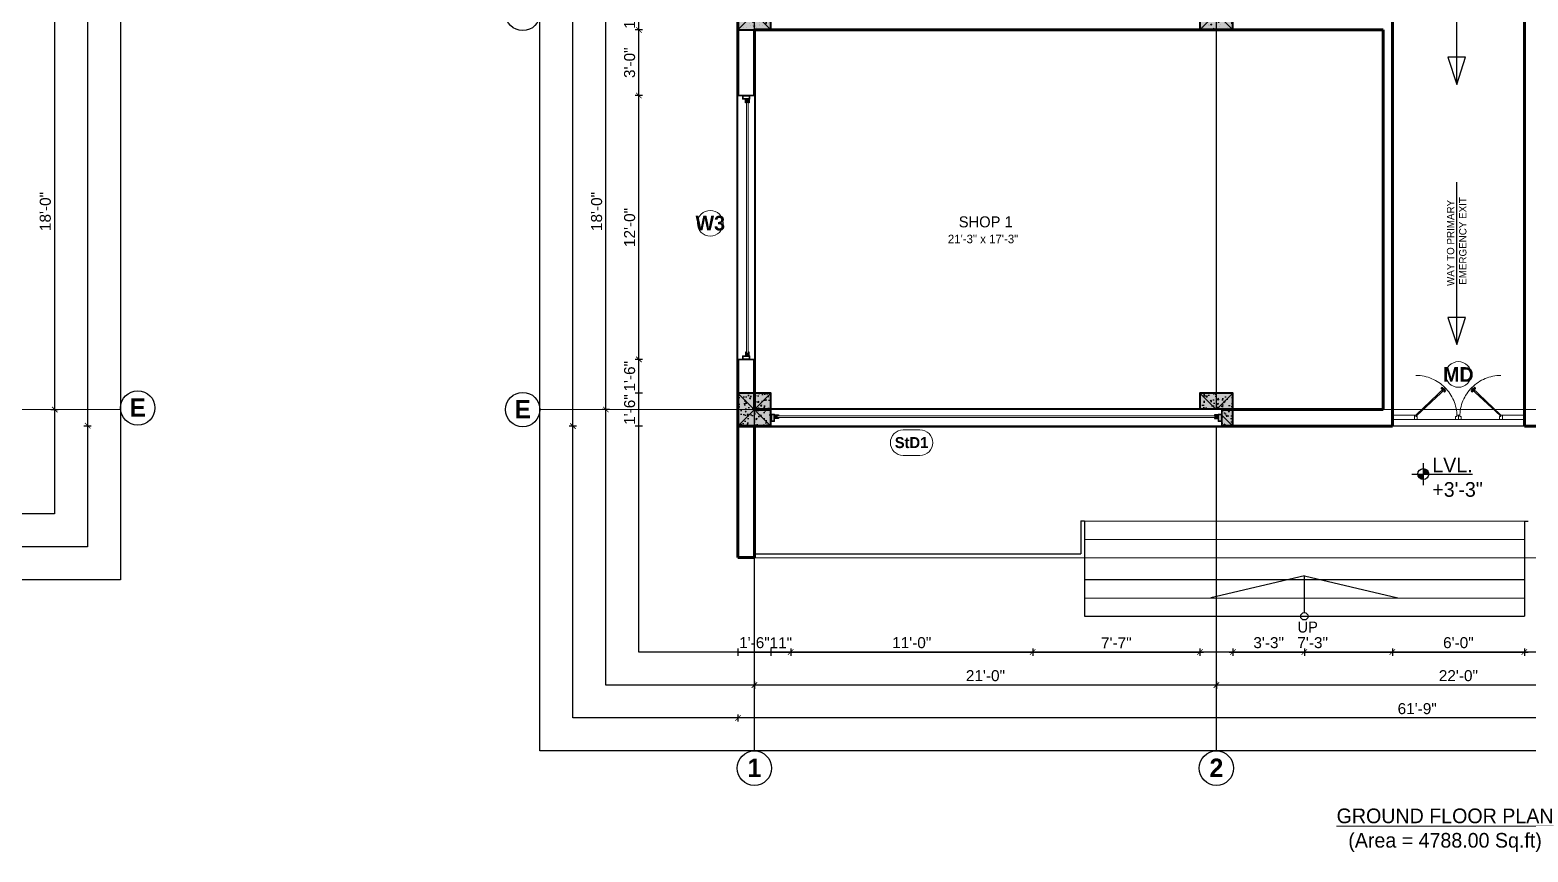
# Model space of a CAD drawing. Header units: feet. Extents: x 109753 to 150441, y 47761 to 75080.
# Drawn here: x 126114 to 126931, y 50239 to 50688 of the extents above; entities that cross this region are included whole.
import ezdxf

# ---------------------------------------------------------------- set-up
doc = ezdxf.new("R2010")
doc.units = ezdxf.units.FT
doc.header["$LTSCALE"] = 50
doc.header["$MEASUREMENT"] = 0
doc.header["$PDMODE"] = 3
doc.header["$PDSIZE"] = -10
for name, pattern in [('( Hidden )', [0.375, 0.25, -0.125]), ('ACAD_ISO04W100', [30, 24, -3, 0, -3]), ('CENTER', [2, 1.25, -0.25, 0.25, -0.25])]:
    doc.linetypes.add(name, pattern=pattern)
for name, color, linetype, lineweight in [('CENTRELINE', 146, 'CENTER', 18), ('COLUMN', 16, 'Continuous', 40), ('DIMENSION', 5, 'Continuous', 15), ('door and windows', 4, 'Continuous', 13), ('DOORS', 7, 'Continuous', 15), ('STAIRCASE', 210, 'Continuous', 25), ('TEXT', 181, 'Continuous', 13), ('WALL', 1, 'Continuous', 60), ('WINDOW', 197, 'Continuous', 25)]:
    doc.layers.add(name, color=color, linetype=linetype, lineweight=lineweight)
doc.layers.add('HACTH', color=251, linetype='Continuous')
doc.styles.add('GL_Imperial', font='GOTHIC.TTF', dxfattribs={"height": 8})
doc.styles.add('STYLUS', font='stylu.ttf')
doc.styles.add('TIMES', font='arial.ttf')
doc.dimstyles.new("1-8'", dxfattribs={"dimtxt": 6, "dimasz": 3, "dimexe": 2, "dimexo": 1, "dimgap": 2, "dimtad": 1, "dimdec": 0, "dimzin": 3, "dimdsep": 46, "dimlunit": 4, "dimtxsty": 'TIMES', "dimblk": 'ARCHTICK', "dimcen": 8, "dimdle": 2, "dimclrt": 7, "dimadec": 0, "dimazin": 0, "dimtfac": 1, "dimtdec": 0, "dimtix": 1, "dimtmove": 0, "dimatfit": 3, "dimfxl": 2, "dimfxlon": 1, "dimarcsym": 0})

# ---------------------------------------------------------------- blocks, each defined once
blk = doc.blocks.new('_ArchTick')
at = {"color": 0, "linetype": 'ByBlock', "const_width": 0.15}
blk.add_lwpolyline([(-0.5, -0.5), (0.5, 0.5)], dxfattribs=at)
blk = doc.blocks.new('*D879')
at = {"layer": 'Defpoints', "color": 0, "transparency": 16777216}
for p in [(126019.33, 50696.67), (126019.33, 50480.55), (126127.33, 50480.55)]:
    blk.add_point(p, dxfattribs=at)
at = {"layer": 'DIMENSION', "color": 0, "lineweight": -2, "transparency": 16777216}
for p, q in [((126125.33, 50696.67), (126129.33, 50696.67)), ((126127.33, 50698.67), (126127.33, 50478.55)), ((126125.33, 50480.55), (126129.33, 50480.55))]:
    blk.add_line(p, q, dxfattribs=at)
at = {"layer": 'DIMENSION', "color": 0, "lineweight": -2, "transparency": 16777216, "xscale": 3, "yscale": 3, "zscale": 3}
for p, rotation in [((126127.33, 50696.67), 90), ((126127.33, 50480.55), 270)]:
    blk.add_blockref('_ArchTick', p, dxfattribs=dict(at, rotation=rotation))
at = {"layer": 'DIMENSION', "color": 7, "transparency": 16777216, "insert": (126122.26, 50588.61), "char_height": 6, "attachment_point": 5, "rotation": 90, "style": 'TIMES'}
blk.add_mtext('18\'-0"', dxfattribs=at)
blk = doc.blocks.new('*D888')
at = {"layer": 'Defpoints', "color": 0, "transparency": 16777216}
for p in [(126079.33, 51462.02), (126078.7, 50471.74), (126145.33, 50471.74)]:
    blk.add_point(p, dxfattribs=at)
at = {"layer": 'DIMENSION', "color": 0, "lineweight": -2, "transparency": 16777216}
for p, q in [((126145.33, 51464.02), (126145.33, 50469.74)), ((126143.33, 51462.02), (126147.33, 51462.02)), ((126143.33, 50471.74), (126147.33, 50471.74))]:
    blk.add_line(p, q, dxfattribs=at)
at = {"layer": 'DIMENSION', "color": 0, "lineweight": -2, "transparency": 16777216, "xscale": 3, "yscale": 3, "zscale": 3}
for p, rotation in [((126145.33, 51462.02), 90), ((126145.33, 50471.74), 270)]:
    blk.add_blockref('_ArchTick', p, dxfattribs=dict(at, rotation=rotation))
at = {"layer": 'DIMENSION', "color": 7, "transparency": 16777216, "insert": (126140.26, 50966.88), "char_height": 6, "attachment_point": 5, "rotation": 90, "style": 'TIMES'}
blk.add_mtext('82\'-6"', dxfattribs=at)
blk = doc.blocks.new('A$Cb5c74cea')
at = {"true_color": 0xffffff, "transparency": 33554687}
h = blk.add_hatch(color=7, dxfattribs=at)
h.dxf.hatch_style = 1
h.paths.add_polyline_path([(-9, -9), (9, -9), (9, 9), (-9, 9)])
at = {"layer": 'HACTH', "transparency": 33554623}
h = blk.add_hatch(dxfattribs=at)
h.set_pattern_fill('AR-CONC', color=256)
h.set_pattern_definition([(50, (-126497.0296, -50480.552), (7.17260183, -0.62752135), [0.75, -8.25]), (355, (-126497.03, -50480.552), (-1.38751334, 7.52192134), [0.6, -6.6]), (100.4514445, (-126496.432, -50480.604), (5.78508847, 6.8943999), [0.63740192, -7.01142112]), (46.1842, (-126497.03, -50478.552), (10.6724133, -1.6551928), [1.125, -12.375]), (96.6356355, (-126496.14, -50478.69), (9.34661946, 9.741186), [0.9561034, -10.5171376]), (351.184164, (-126497.03, -50478.552), (9.34661945, 9.741186), [0.9, -9.9]), (21, (-126496.0296, -50479.052), (5.96907052, -4.0261889), [0.75, -8.25]), (326, (-126496.03, -50479.052), (2.4331533, 7.25150045), [0.6, -6.6]), (71.451445, (-126495.532, -50479.387), (8.40222377, 3.22531153), [0.6374019, -7.01142112]), (37.5, (-126497.0296, -50480.5518), (0.121598553, 3.32893854), [0, -6.52, 0, -6.7, 0, -6.625]), (7.5, (-126497.0296, -50480.5518), (2.63069537, 3.94411712), [0, -3.82, 0, -6.37, 0, -2.525]), (327.5, (-126499.2596, -50480.5518), (5.33822436, -0.225548717), [0, -2.5, 0, -7.8, 0, -10.35]), (317.5, (-126500.2596, -50480.5518), (5.8318617, 1.00104982), [0, -3.25, 0, -5.18, 0, -7.35])])
h.paths.add_polyline_path([(-9, -9), (9, -9), (9, 9), (-9, 9)])
at = {"layer": 'COLUMN'}
blk.add_lwpolyline([(-9, -9), (9, -9), (9, 9), (-9, 9)], close=True, dxfattribs=at)
at = {"layer": 'Defpoints', "color": 18, "true_color": 0x000000}
for p, q in [((-9, -9), (9, 9)), ((-9, 9), (9, -9))]:
    blk.add_line(p, q, dxfattribs=at)
blk = doc.blocks.new('*D933')
at = {"layer": 'Defpoints', "color": 0, "transparency": 16777216}
for p in [(126761.03, 50471.55), (127024.95, 50471.55), (126761.03, 50330.25)]:
    blk.add_point(p, dxfattribs=at)
at = {"layer": 'DIMENSION', "color": 0, "lineweight": -2, "transparency": 16777216}
for p, q in [((127026.95, 50330.25), (126759.03, 50330.25)), ((126761.03, 50332.25), (126761.03, 50328.25)), ((127024.95, 50332.25), (127024.95, 50328.25))]:
    blk.add_line(p, q, dxfattribs=at)
at = {"layer": 'DIMENSION', "color": 0, "lineweight": -2, "transparency": 16777216, "xscale": 3, "yscale": 3, "zscale": 3, "rotation": 180}
blk.add_blockref('_ArchTick', (126761.03, 50330.25), dxfattribs=at)
at = {"layer": 'DIMENSION', "color": 0, "lineweight": -2, "transparency": 16777216, "xscale": 3, "yscale": 3, "zscale": 3}
blk.add_blockref('_ArchTick', (127024.95, 50330.25), dxfattribs=at)
at = {"layer": 'DIMENSION', "color": 7, "transparency": 16777216, "insert": (126892.99, 50335.32), "char_height": 6, "attachment_point": 5, "style": 'TIMES'}
blk.add_mtext('22\'-0"', dxfattribs=at)
blk = doc.blocks.new('*D934')
at = {"layer": 'Defpoints', "color": 0, "transparency": 16777216}
for p in [(126509.03, 50471.55), (126761.03, 50471.55), (126509.03, 50330.25)]:
    blk.add_point(p, dxfattribs=at)
at = {"layer": 'DIMENSION', "color": 0, "lineweight": -2, "transparency": 16777216}
for p, q in [((126763.03, 50330.25), (126507.03, 50330.25)), ((126509.03, 50332.25), (126509.03, 50328.25)), ((126761.03, 50332.25), (126761.03, 50328.25))]:
    blk.add_line(p, q, dxfattribs=at)
at = {"layer": 'DIMENSION', "color": 0, "lineweight": -2, "transparency": 16777216, "xscale": 3, "yscale": 3, "zscale": 3, "rotation": 180}
blk.add_blockref('_ArchTick', (126509.03, 50330.25), dxfattribs=at)
at = {"layer": 'DIMENSION', "color": 0, "lineweight": -2, "transparency": 16777216, "xscale": 3, "yscale": 3, "zscale": 3}
blk.add_blockref('_ArchTick', (126761.03, 50330.25), dxfattribs=at)
at = {"layer": 'DIMENSION', "color": 7, "transparency": 16777216, "insert": (126635.03, 50335.32), "char_height": 6, "attachment_point": 5, "style": 'TIMES'}
blk.add_mtext('21\'-0"', dxfattribs=at)
blk = doc.blocks.new('*D935')
at = {"layer": 'Defpoints', "color": 0, "transparency": 16777216}
for p in [(126428.03, 50696.67), (126500.03, 50696.67), (126500.03, 50480.55)]:
    blk.add_point(p, dxfattribs=at)
at = {"layer": 'DIMENSION', "color": 0, "lineweight": -2, "transparency": 16777216}
for p, q in [((126430.03, 50696.67), (126426.03, 50696.67)), ((126428.03, 50478.55), (126428.03, 50698.67)), ((126430.03, 50480.55), (126426.03, 50480.55))]:
    blk.add_line(p, q, dxfattribs=at)
at = {"layer": 'DIMENSION', "color": 0, "lineweight": -2, "transparency": 16777216, "xscale": 3, "yscale": 3, "zscale": 3}
for p, rotation in [((126428.03, 50696.67), 90), ((126428.03, 50480.55), 270)]:
    blk.add_blockref('_ArchTick', p, dxfattribs=dict(at, rotation=rotation))
at = {"layer": 'DIMENSION', "color": 7, "transparency": 16777216, "insert": (126422.97, 50588.61), "char_height": 6, "attachment_point": 5, "rotation": 90, "style": 'TIMES'}
blk.add_mtext('18\'-0"', dxfattribs=at)
blk = doc.blocks.new('*D941')
at = {"layer": 'Defpoints', "color": 0, "transparency": 16777216}
for p in [(126500.03, 50471.55), (127241.03, 50471.55), (126500.03, 50312.25)]:
    blk.add_point(p, dxfattribs=at)
at = {"layer": 'DIMENSION', "color": 0, "lineweight": -2, "transparency": 16777216}
for p, q in [((127243.03, 50312.25), (126498.03, 50312.25)), ((126500.03, 50314.25), (126500.03, 50310.25)), ((127241.03, 50314.25), (127241.03, 50310.25))]:
    blk.add_line(p, q, dxfattribs=at)
at = {"layer": 'DIMENSION', "color": 0, "lineweight": -2, "transparency": 16777216, "xscale": 3, "yscale": 3, "zscale": 3, "rotation": 180}
blk.add_blockref('_ArchTick', (126500.03, 50312.25), dxfattribs=at)
at = {"layer": 'DIMENSION', "color": 0, "lineweight": -2, "transparency": 16777216, "xscale": 3, "yscale": 3, "zscale": 3}
blk.add_blockref('_ArchTick', (127241.03, 50312.25), dxfattribs=at)
at = {"layer": 'DIMENSION', "color": 7, "transparency": 16777216, "insert": (126870.53, 50317.32), "char_height": 6, "attachment_point": 5, "style": 'TIMES'}
blk.add_mtext('61\'-9"', dxfattribs=at)
blk = doc.blocks.new('*D942')
at = {"layer": 'Defpoints', "color": 0, "transparency": 16777216}
for p in [(126410.03, 51402.02), (126500.03, 51402.02), (126500.03, 50471.55)]:
    blk.add_point(p, dxfattribs=at)
at = {"layer": 'DIMENSION', "color": 0, "lineweight": -2, "transparency": 16777216}
for p, q in [((126412.03, 51402.02), (126408.03, 51402.02)), ((126410.03, 50469.55), (126410.03, 51404.02)), ((126412.03, 50471.55), (126408.03, 50471.55))]:
    blk.add_line(p, q, dxfattribs=at)
at = {"layer": 'DIMENSION', "color": 0, "lineweight": -2, "transparency": 16777216, "xscale": 3, "yscale": 3, "zscale": 3}
for p, rotation in [((126410.03, 51402.02), 90), ((126410.03, 50471.55), 270)]:
    blk.add_blockref('_ArchTick', p, dxfattribs=dict(at, rotation=rotation))
at = {"layer": 'DIMENSION', "color": 7, "transparency": 16777216, "insert": (126404.97, 50936.79), "char_height": 6, "attachment_point": 5, "rotation": 90, "style": 'TIMES'}
blk.add_mtext('77\'-6"', dxfattribs=at)
blk = doc.blocks.new('WIN 4 FRAME')
at = {"true_color": 0x939598}
h = blk.add_hatch(color=252, dxfattribs=at)
h.dxf.hatch_style = 1
h.paths.add_polyline_path([(0, 4.05), (0, 0), (2.02, 0), (2.02, 2.02), (2.02, 2.02), (2.02, 4.05)])
h.paths.add_polyline_path([(1.62, 0.4), (0.4, 0.4), (0.4, 3.64), (1.62, 3.64)], flags=16)
at = {"lineweight": 18}
for points in [[(2.02, 0), (2.02, 4.05), (0, 4.05), (0, 0)], [(0.4, 3.64), (0.4, 0.4), (1.62, 0.4), (1.62, 3.64)]]:
    blk.add_lwpolyline(points, close=True, dxfattribs=at)
blk = doc.blocks.new('WIN IN FRAME 2')
at = {"true_color": 0x939598}
h = blk.add_hatch(color=252, dxfattribs=at)
h.dxf.hatch_style = 1
h.paths.add_polyline_path([(0, 2.02), (0, 0), (2.02, 0), (2.02, 0.61), (1.21, 0.61), (1.21, 1.42), (2.02, 1.42), (2.02, 2.02)])
blk.add_lwpolyline([(1.21, 1.42), (2.02, 1.42), (2.02, 2.02), (0, 2.02), (0, 0), (2.02, 0), (2.02, 0.61), (1.21, 0.61)], close=True)
blk = doc.blocks.new('*U537')
blk.add_wipeout([(0, -0.2), (144, -0.2), (144, 9.2), (0, 9.2)]).dxf.layer = 'WINDOW'
at = {"layer": 'WINDOW', "color": 35, "lineweight": 5}
for p, q in [((144, 9), (0, 9)), ((144, 0), (0, 0))]:
    blk.add_line(p, q, dxfattribs=at)
at = {"layer": 'WINDOW', "color": 10, "lineweight": 35}
for p, q in [((0, 0), (0, 9)), ((144, 0), (144, 9))]:
    blk.add_line(p, q, dxfattribs=at)
at = {"layer": 'WINDOW', "lineweight": 9}
blk.add_lwpolyline([(3.24, 3.49), (140.76, 3.49), (140.76, 4.3), (3.24, 4.3)], close=True, dxfattribs=at)
at = {"layer": 'WINDOW', "lineweight": 5}
for name, p in [('WIN 4 FRAME', (0, 2.48)), ('WIN IN FRAME 2', (2.02, 2.88))]:
    blk.add_blockref(name, p, dxfattribs=at)
at = {"layer": 'WINDOW', "lineweight": 5, "xscale": -1}
for name, p in [('WIN IN FRAME 2', (141.98, 2.88)), ('WIN 4 FRAME', (144, 2.48))]:
    blk.add_blockref(name, p, dxfattribs=at)
blk = doc.blocks.new('*U562')
blk.add_wipeout([(0, -0.2), (246, -0.2), (246, 9.2), (0, 9.2)]).dxf.layer = 'WINDOW'
at = {"layer": 'WINDOW', "color": 35, "lineweight": 5}
for p, q in [((246, 9), (0, 9)), ((246, 0), (0, 0))]:
    blk.add_line(p, q, dxfattribs=at)
at = {"layer": 'WINDOW', "color": 10, "lineweight": 35}
for p, q in [((0, 0), (0, 9)), ((246, 0), (246, 9))]:
    blk.add_line(p, q, dxfattribs=at)
at = {"layer": 'WINDOW', "lineweight": 9}
blk.add_lwpolyline([(3.24, 3.49), (242.76, 3.49), (242.76, 4.3), (3.24, 4.3)], close=True, dxfattribs=at)
at = {"layer": 'WINDOW', "lineweight": 5}
for name, p in [('WIN 4 FRAME', (0, 2.48)), ('WIN IN FRAME 2', (2.02, 2.88))]:
    blk.add_blockref(name, p, dxfattribs=at)
at = {"layer": 'WINDOW', "lineweight": 5, "xscale": -1}
for name, p in [('WIN IN FRAME 2', (243.98, 2.88)), ('WIN 4 FRAME', (246, 2.48))]:
    blk.add_blockref(name, p, dxfattribs=at)
blk = doc.blocks.new('*D943')
at = {"layer": 'Defpoints', "color": 0, "transparency": 16777216}
for p in [(126500.03, 50471.55), (126518.03, 50471.55), (126518.03, 50348.25)]:
    blk.add_point(p, dxfattribs=at)
at = {"layer": 'DIMENSION', "color": 0, "lineweight": -2, "transparency": 16777216}
for p, q in [((126500.03, 50350.25), (126500.03, 50346.25)), ((126500.03, 50348.25), (126518.03, 50348.25)), ((126518.03, 50350.25), (126518.03, 50346.25))]:
    blk.add_line(p, q, dxfattribs=at)
at = {"layer": 'DIMENSION', "color": 7, "transparency": 16777216, "insert": (126509.03, 50353.32), "char_height": 6, "attachment_point": 5, "style": 'TIMES'}
blk.add_mtext('1\'-6"', dxfattribs=at)
blk = doc.blocks.new('*D944')
at = {"layer": 'Defpoints', "color": 0, "transparency": 16777216}
for p in [(126518.03, 50471.55), (126528.81, 50471.55), (126528.81, 50348.25)]:
    blk.add_point(p, dxfattribs=at)
at = {"layer": 'DIMENSION', "color": 0, "lineweight": -2, "transparency": 16777216}
for p, q in [((126518.03, 50350.25), (126518.03, 50346.25)), ((126518.03, 50348.25), (126528.81, 50348.25)), ((126528.81, 50350.25), (126528.81, 50346.25))]:
    blk.add_line(p, q, dxfattribs=at)
at = {"layer": 'DIMENSION', "color": 7, "transparency": 16777216, "insert": (126523.42, 50353.27), "char_height": 6, "attachment_point": 5, "style": 'TIMES'}
blk.add_mtext('11"', dxfattribs=at)
blk = doc.blocks.new('*D945')
at = {"layer": 'Defpoints', "color": 0, "transparency": 16777216}
for p in [(126528.81, 50471.55), (126660.81, 50471.35), (126660.81, 50348.25)]:
    blk.add_point(p, dxfattribs=at)
at = {"layer": 'DIMENSION', "color": 0, "lineweight": -2, "transparency": 16777216}
for p, q in [((126526.81, 50348.25), (126662.81, 50348.25)), ((126528.81, 50350.25), (126528.81, 50346.25)), ((126660.81, 50350.25), (126660.81, 50346.25))]:
    blk.add_line(p, q, dxfattribs=at)
at = {"layer": 'DIMENSION', "color": 0, "lineweight": -2, "transparency": 16777216, "xscale": 3, "yscale": 3, "zscale": 3, "rotation": 180}
blk.add_blockref('_ArchTick', (126528.81, 50348.25), dxfattribs=at)
at = {"layer": 'DIMENSION', "color": 0, "lineweight": -2, "transparency": 16777216, "xscale": 3, "yscale": 3, "zscale": 3}
blk.add_blockref('_ArchTick', (126660.81, 50348.25), dxfattribs=at)
at = {"layer": 'DIMENSION', "color": 7, "transparency": 16777216, "insert": (126594.81, 50353.32), "char_height": 6, "attachment_point": 5, "style": 'TIMES'}
blk.add_mtext('11\'-0"', dxfattribs=at)
blk = doc.blocks.new('*D946')
at = {"layer": 'Defpoints', "color": 0, "transparency": 16777216}
for p in [(126770.03, 50471.53), (126808.99, 50471.55), (126770.03, 50348.25)]:
    blk.add_point(p, dxfattribs=at)
at = {"layer": 'DIMENSION', "color": 0, "lineweight": -2, "transparency": 16777216}
for p, q in [((126810.99, 50348.25), (126768.03, 50348.25)), ((126770.03, 50350.25), (126770.03, 50346.25)), ((126808.99, 50350.25), (126808.99, 50346.25))]:
    blk.add_line(p, q, dxfattribs=at)
at = {"layer": 'DIMENSION', "color": 0, "lineweight": -2, "transparency": 16777216, "xscale": 3, "yscale": 3, "zscale": 3, "rotation": 180}
blk.add_blockref('_ArchTick', (126770.03, 50348.25), dxfattribs=at)
at = {"layer": 'DIMENSION', "color": 0, "lineweight": -2, "transparency": 16777216, "xscale": 3, "yscale": 3, "zscale": 3}
blk.add_blockref('_ArchTick', (126808.99, 50348.25), dxfattribs=at)
at = {"layer": 'DIMENSION', "color": 7, "transparency": 16777216, "insert": (126789.51, 50353.32), "char_height": 6, "attachment_point": 5, "style": 'TIMES'}
blk.add_mtext('3\'-3"', dxfattribs=at)
blk = doc.blocks.new('*D947')
at = {"layer": 'Defpoints', "color": 0, "transparency": 16777216}
for p in [(126856.99, 50471.55), (126928.99, 50471.55), (126928.99, 50348.25)]:
    blk.add_point(p, dxfattribs=at)
at = {"layer": 'DIMENSION', "color": 0, "lineweight": -2, "transparency": 16777216}
for p, q in [((126854.99, 50348.25), (126930.99, 50348.25)), ((126856.99, 50350.25), (126856.99, 50346.25)), ((126928.99, 50350.25), (126928.99, 50346.25))]:
    blk.add_line(p, q, dxfattribs=at)
at = {"layer": 'DIMENSION', "color": 0, "lineweight": -2, "transparency": 16777216, "xscale": 3, "yscale": 3, "zscale": 3, "rotation": 180}
blk.add_blockref('_ArchTick', (126856.99, 50348.25), dxfattribs=at)
at = {"layer": 'DIMENSION', "color": 0, "lineweight": -2, "transparency": 16777216, "xscale": 3, "yscale": 3, "zscale": 3}
blk.add_blockref('_ArchTick', (126928.99, 50348.25), dxfattribs=at)
at = {"layer": 'DIMENSION', "color": 7, "transparency": 16777216, "insert": (126892.99, 50353.32), "char_height": 6, "attachment_point": 5, "style": 'TIMES'}
blk.add_mtext('6\'-0"', dxfattribs=at)
blk = doc.blocks.new('*D950')
at = {"layer": 'Defpoints', "color": 0, "transparency": 16777216}
for p in [(126446.03, 50489.55), (126500.03, 50489.55), (126500.03, 50471.55)]:
    blk.add_point(p, dxfattribs=at)
at = {"layer": 'DIMENSION', "color": 0, "lineweight": -2, "transparency": 16777216}
for p, q in [((126448.03, 50489.55), (126444.03, 50489.55)), ((126446.03, 50471.55), (126446.03, 50489.55)), ((126448.03, 50471.55), (126444.03, 50471.55))]:
    blk.add_line(p, q, dxfattribs=at)
at = {"layer": 'DIMENSION', "color": 7, "transparency": 16777216, "insert": (126440.97, 50480.55), "char_height": 6, "attachment_point": 5, "rotation": 90, "style": 'TIMES'}
blk.add_mtext('1\'-6"', dxfattribs=at)
blk = doc.blocks.new('*D951')
at = {"layer": 'Defpoints', "color": 0, "transparency": 16777216}
for p in [(126446.03, 50507.89), (126500.03, 50507.89), (126500.03, 50489.55)]:
    blk.add_point(p, dxfattribs=at)
at = {"layer": 'DIMENSION', "color": 0, "lineweight": -2, "transparency": 16777216}
for p, q in [((126448.03, 50507.89), (126444.03, 50507.89)), ((126446.03, 50489.55), (126446.03, 50507.89)), ((126448.03, 50489.55), (126444.03, 50489.55))]:
    blk.add_line(p, q, dxfattribs=at)
at = {"layer": 'DIMENSION', "color": 7, "transparency": 16777216, "insert": (126440.97, 50498.72), "char_height": 6, "attachment_point": 5, "rotation": 90, "style": 'TIMES'}
blk.add_mtext('1\'-6"', dxfattribs=at)
blk = doc.blocks.new('*D952')
at = {"layer": 'Defpoints', "color": 0, "transparency": 16777216}
for p in [(126446.03, 50651.89), (126500.03, 50651.89), (126500.03, 50507.89)]:
    blk.add_point(p, dxfattribs=at)
at = {"layer": 'DIMENSION', "color": 0, "lineweight": -2, "transparency": 16777216}
for p, q in [((126446.03, 50505.89), (126446.03, 50653.89)), ((126448.03, 50651.89), (126444.03, 50651.89)), ((126448.03, 50507.89), (126444.03, 50507.89))]:
    blk.add_line(p, q, dxfattribs=at)
at = {"layer": 'DIMENSION', "color": 0, "lineweight": -2, "transparency": 16777216, "xscale": 3, "yscale": 3, "zscale": 3}
for p, rotation in [((126446.03, 50651.89), 90), ((126446.03, 50507.89), 270)]:
    blk.add_blockref('_ArchTick', p, dxfattribs=dict(at, rotation=rotation))
at = {"layer": 'DIMENSION', "color": 7, "transparency": 16777216, "insert": (126440.97, 50579.89), "char_height": 6, "attachment_point": 5, "rotation": 90, "style": 'TIMES'}
blk.add_mtext('12\'-0"', dxfattribs=at)
blk = doc.blocks.new('*D953')
at = {"layer": 'Defpoints', "color": 0, "transparency": 16777216}
for p in [(126446.03, 50687.67), (126500.03, 50687.67), (126500.03, 50651.89)]:
    blk.add_point(p, dxfattribs=at)
at = {"layer": 'DIMENSION', "color": 0, "lineweight": -2, "transparency": 16777216}
for p, q in [((126448.03, 50687.67), (126444.03, 50687.67)), ((126446.03, 50649.89), (126446.03, 50689.67)), ((126448.03, 50651.89), (126444.03, 50651.89))]:
    blk.add_line(p, q, dxfattribs=at)
at = {"layer": 'DIMENSION', "color": 0, "lineweight": -2, "transparency": 16777216, "xscale": 3, "yscale": 3, "zscale": 3}
for p, rotation in [((126446.03, 50687.67), 90), ((126446.03, 50651.89), 270)]:
    blk.add_blockref('_ArchTick', p, dxfattribs=dict(at, rotation=rotation))
at = {"layer": 'DIMENSION', "color": 7, "transparency": 16777216, "insert": (126440.96, 50669.78), "char_height": 6, "attachment_point": 5, "rotation": 90, "style": 'TIMES'}
blk.add_mtext('3\'-0"', dxfattribs=at)
blk = doc.blocks.new('*D954')
at = {"layer": 'Defpoints', "color": 0, "transparency": 16777216}
for p in [(126446.03, 50705.67), (126500.03, 50705.67), (126500.03, 50687.67)]:
    blk.add_point(p, dxfattribs=at)
at = {"layer": 'DIMENSION', "color": 0, "lineweight": -2, "transparency": 16777216}
for p, q in [((126448.03, 50705.67), (126444.03, 50705.67)), ((126446.03, 50687.67), (126446.03, 50705.67)), ((126448.03, 50687.67), (126444.03, 50687.67))]:
    blk.add_line(p, q, dxfattribs=at)
at = {"layer": 'DIMENSION', "color": 7, "transparency": 16777216, "insert": (126440.97, 50696.67), "char_height": 6, "attachment_point": 5, "rotation": 90, "style": 'TIMES'}
blk.add_mtext('1\'-6"', dxfattribs=at)
blk = doc.blocks.new('*U536')
at = {"color": 9, "linetype": '( Hidden )', "lineweight": 0, "ltscale": 5, "true_color": 0xc7c8ca}
blk.add_line((0, 3), (30, 3), dxfattribs=at)
blk.add_arc((1, 1), 28, 270, 0, dxfattribs=at)
at = {"layer": 'DOORS'}
for p, q in [((0, 0), (0, 3)), ((2, 3), (0, 3)), ((1, 1), (1, 0)), ((2, 1), (1, 1)), ((1.1, 0.6), (1, 0.6)), ((1, 0.6), (1, 0)), ((1.1, 0.6), (1.1, 0)), ((1.7, 0.4), (1.2, -0.1)), ((1.6, 0.4), (1.2, 0)), ((1.7, 0.4), (1.6, 0.4)), ((2, 3), (2, 1)), ((28, 3), (28, 1)), ((28, 3), (30, 3)), ((28, 1), (29, 1)), ((29, 1), (29, 0)), ((30, 3), (30, 0)), ((1, 0), (0, 0)), ((29, 0), (30, 0))]:
    blk.add_line(p, q, dxfattribs=at)
at = {"layer": 'DOORS', "color": 8}
for p, q in [((18.9, -17.6), (18.2, -18.2)), ((18.9, -17.6), (18.3, -18.2)), ((19, -17.7), (18.4, -18.3)), ((19.1, -17.8), (18.5, -18.4)), ((18.6, -18.6), (18.5, -18.5)), ((18.5, -18.5), (18.5, -18.5)), ((18.6, -18.6), (18.7, -18.7)), ((18.7, -18.7), (18.7, -18.7)), ((19.3, -18), (18.8, -18.7)), ((19.4, -18.1), (18.9, -18.8)), ((19, -17.2), (19.2, -17.5)), ((19.5, -18.2), (19, -18.9)), ((19.5, -18.2), (19, -18.9)), ((19.1, -17.3), (19.3, -17.6)), ((19.2, -17.6), (19.1, -17.7)), ((19.2, -17.6), (19.1, -17.7)), ((19.2, -17.7), (19.1, -17.8)), ((19.3, -17.7), (19.2, -17.8)), ((19.3, -17.5), (19.3, -17.6)), ((19.4, -17.9), (19.3, -17.9)), ((19.4, -17.6), (19.4, -17.7)), ((19.5, -17.7), (19.4, -17.7)), ((19.5, -17.9), (19.4, -18)), ((19.5, -17.9), (19.4, -18)), ((19.5, -18), (19.4, -18)), ((19.7, -17.8), (19.5, -17.8)), ((19.6, -16.5), (20, -16.7)), ((19.8, -18), (19.6, -17.8)), ((20, -18.1), (19.6, -17.9)), ((19.8, -16.6), (20, -16.8)), ((19.9, -16.8), (20.1, -16.8)), ((20, -16.4), (20.5, -15.7)), ((20, -16.9), (20.2, -16.9)), ((20.1, -16.4), (20.6, -15.7)), ((20.1, -16.7), (20.2, -16.6)), ((20.1, -16.7), (20.2, -16.6)), ((20.1, -16.7), (20.1, -16.6)), ((20.2, -16.5), (20.7, -15.9)), ((20.2, -16.8), (20.2, -16.7)), ((20.2, -17), (20.2, -16.9)), ((20.3, -17.2), (20.2, -17)), ((20.3, -16.6), (20.8, -16)), ((20.3, -16.9), (20.4, -16.8)), ((20.5, -17.3), (20.3, -17)), ((20.4, -17), (20.5, -16.9)), ((20.4, -17), (20.4, -16.9)), ((20.4, -17), (20.5, -16.9)), ((20.6, -17.5), (20.4, -17.1)), ((20.5, -16.8), (21.1, -16.2)), ((20.6, -16.9), (21.2, -16.3)), ((20.6, -17), (21.3, -16.4)), ((20.7, -17), (21.3, -16.5)), ((20.9, -16), (20.9, -15.9)), ((21, -16), (20.9, -15.9)), ((21, -16), (21.1, -16.1)), ((21.1, -16.2), (21.1, -16.1))]:
    blk.add_line(p, q, dxfattribs=at)
at = {"layer": 'DOORS', "color": 1}
for p, q in [((18.8, -17.6), (18.3, -18.1)), ((18.3, -18.2), (18.3, -18.3)), ((18.3, -18.2), (18.6, -18.5)), ((18.3, -18.3), (18.6, -18.6)), ((19, -18.9), (18.6, -18.5)), ((18.9, -18.9), (18.6, -18.6)), ((18.9, -17), (18.9, -17)), ((18.9, -17.1), (19.1, -17.4)), ((18.9, -17.6), (19.2, -17.9)), ((19, -18.8), (18.9, -18.9)), ((19, -17.7), (19, -17.7)), ((19.1, -17.4), (19.1, -17.5)), ((19.1, -17.5), (19.1, -17.5)), ((19.2, -17.6), (19.1, -17.7)), ((19.1, -17.6), (19.3, -17.8)), ((19.1, -17.7), (19.3, -17.9)), ((19.5, -18.3), (19.1, -18.9)), ((19.5, -18.2), (19.2, -17.9)), ((19.5, -18), (19.3, -17.8)), ((19.5, -18), (19.3, -17.9)), ((19.5, -16.4), (19.9, -16.6)), ((19.5, -16.4), (19.5, -16.4)), ((19.5, -18), (19.5, -18)), ((19.5, -18.1), (19.5, -18.1)), ((19.6, -18), (19.6, -18)), ((19.7, -18), (19.7, -18)), ((20, -18.2), (19.7, -18)), ((19.9, -16.6), (19.9, -16.7)), ((20, -16.3), (20.5, -15.7)), ((20, -16.4), (20.4, -16.7)), ((20, -16.7), (20.2, -16.8)), ((20, -16.7), (20, -16.7)), ((20.1, -16.5), (20.1, -16.5)), ((20.1, -16.6), (20.3, -16.8)), ((20.1, -16.7), (20.1, -16.6)), ((20.1, -18.2), (20.1, -18.2)), ((20.4, -17), (20.2, -16.8)), ((20.5, -16.9), (20.3, -16.8)), ((20.7, -17), (20.4, -16.7)), ((20.4, -17), (20.5, -16.9)), ((20.4, -17.1), (20.4, -17.1)), ((20.7, -17.5), (20.4, -17.2)), ((20.4, -17.2), (20.4, -17.2)), ((20.6, -15.7), (20.9, -16.1)), ((20.6, -15.8), (21, -16.1)), ((20.6, -15.8), (20.6, -15.8)), ((20.6, -16.9), (20.6, -16.9)), ((20.7, -17), (21.3, -16.5)), ((20.7, -17.6), (20.7, -17.6)), ((21.3, -16.4), (20.9, -16.1)), ((21.3, -16.4), (21, -16.1)), ((21.3, -16.4), (21.3, -16.4))]:
    blk.add_line(p, q, dxfattribs=at)
at = {"layer": 'DOORS'}
blk.add_lwpolyline([(1.2, -0.1), (20.8, -18.8), (21.4, -18.2), (1.6, 0.3)], dxfattribs=at)
for radius in [0.111, 0.0537]:
    blk.add_circle((1.1, -0.1), radius, dxfattribs=at)
at = {"layer": 'DOORS', "color": 1}
for centre, start, end in [((18.3, -18.2), 130.7896, 226.866), ((18.9, -17.7), 46.866, 130.7896), ((18.9, -17.1), 136.866, 226.866), ((19, -17.7), 46.866, 136.866), ((19, -18.8), 226.866, 322.9424), ((19.2, -17.6), 142.1232, 226.866), ((19.1, -17.5), 322.1232, 46.866), ((19.5, -16.5), 46.866, 136.866), ((19.6, -17.9), 226.866, 311.6087), ((19.4, -18.1), 316.866, 46.866), ((19.5, -18.3), 322.9424, 46.866), ((19.7, -18), 46.866, 131.6087), ((19.9, -16.6), 226.866, 311.6087), ((20.1, -16.4), 142.9424, 226.866), ((20, -16.7), 46.866, 131.6087), ((20.1, -18.1), 226.866, 316.866), ((20.2, -16.5), 136.866, 226.866), ((20.4, -17.1), 322.1232, 46.866), ((20.5, -17.1), 142.1232, 226.866), ((20.5, -15.8), 46.866, 142.9424), ((20.5, -16.9), 226.866, 316.866), ((20.7, -17), 226.866, 310.7896), ((20.6, -17.5), 316.866, 46.866), ((21.3, -16.5), 310.7896, 46.866)]:
    blk.add_arc(centre, 0.0571, start, end, dxfattribs=at)
blk = doc.blocks.new('*D1036')
at = {"layer": 'Defpoints', "color": 0, "transparency": 16777216}
for p in [(126770.03, 50471.55), (126856.99, 50471.55), (126856.99, 50348.25)]:
    blk.add_point(p, dxfattribs=at)
at = {"layer": 'DIMENSION', "color": 0, "lineweight": -2, "transparency": 16777216}
for p, q in [((126768.03, 50348.25), (126858.99, 50348.25)), ((126770.03, 50350.25), (126770.03, 50346.25)), ((126856.99, 50350.25), (126856.99, 50346.25))]:
    blk.add_line(p, q, dxfattribs=at)
at = {"layer": 'DIMENSION', "color": 0, "lineweight": -2, "transparency": 16777216, "xscale": 3, "yscale": 3, "zscale": 3, "rotation": 180}
blk.add_blockref('_ArchTick', (126770.03, 50348.25), dxfattribs=at)
at = {"layer": 'DIMENSION', "color": 0, "lineweight": -2, "transparency": 16777216, "xscale": 3, "yscale": 3, "zscale": 3}
blk.add_blockref('_ArchTick', (126856.99, 50348.25), dxfattribs=at)
at = {"layer": 'DIMENSION', "color": 7, "transparency": 16777216, "insert": (126813.51, 50353.32), "char_height": 6, "attachment_point": 5, "style": 'TIMES'}
blk.add_mtext('7\'-3"', dxfattribs=at)
blk = doc.blocks.new('*D996')
at = {"layer": 'Defpoints', "color": 0, "transparency": 16777216}
for p in [(126660.81, 50471.35), (126752.03, 50471.53), (126752.03, 50348.25)]:
    blk.add_point(p, dxfattribs=at)
at = {"layer": 'DIMENSION', "color": 0, "lineweight": -2, "transparency": 16777216}
for p, q in [((126658.81, 50348.25), (126754.03, 50348.25)), ((126660.81, 50350.25), (126660.81, 50346.25)), ((126752.03, 50350.25), (126752.03, 50346.25))]:
    blk.add_line(p, q, dxfattribs=at)
at = {"layer": 'DIMENSION', "color": 0, "lineweight": -2, "transparency": 16777216, "xscale": 3, "yscale": 3, "zscale": 3, "rotation": 180}
blk.add_blockref('_ArchTick', (126660.81, 50348.25), dxfattribs=at)
at = {"layer": 'DIMENSION', "color": 0, "lineweight": -2, "transparency": 16777216, "xscale": 3, "yscale": 3, "zscale": 3}
blk.add_blockref('_ArchTick', (126752.03, 50348.25), dxfattribs=at)
at = {"layer": 'DIMENSION', "color": 7, "transparency": 16777216, "insert": (126706.42, 50353.25), "char_height": 6, "attachment_point": 5, "style": 'TIMES'}
blk.add_mtext('7\'-7"', dxfattribs=at)
blk = doc.blocks.new('*D1001')
at = {"layer": 'Defpoints', "color": 0, "transparency": 16777216}
for p in [(126928.99, 50471.55), (126976.99, 50471.35), (126928.99, 50348.25)]:
    blk.add_point(p, dxfattribs=at)
at = {"layer": 'DIMENSION', "color": 0, "lineweight": -2, "transparency": 16777216}
for p, q in [((126978.99, 50348.25), (126926.99, 50348.25)), ((126928.99, 50350.25), (126928.99, 50346.25)), ((126976.99, 50350.25), (126976.99, 50346.25))]:
    blk.add_line(p, q, dxfattribs=at)
at = {"layer": 'DIMENSION', "color": 0, "lineweight": -2, "transparency": 16777216, "xscale": 3, "yscale": 3, "zscale": 3, "rotation": 180}
blk.add_blockref('_ArchTick', (126928.99, 50348.25), dxfattribs=at)
at = {"layer": 'DIMENSION', "color": 0, "lineweight": -2, "transparency": 16777216, "xscale": 3, "yscale": 3, "zscale": 3}
blk.add_blockref('_ArchTick', (126976.99, 50348.25), dxfattribs=at)
at = {"layer": 'DIMENSION', "color": 7, "transparency": 16777216, "insert": (126952.99, 50353.32), "char_height": 6, "attachment_point": 5, "style": 'TIMES'}
blk.add_mtext('4\'-0"', dxfattribs=at)

msp = doc.modelspace()

# ---------------------------------------------------------------- hatches: boundary and pattern name
at = {"layer": 'HACTH', "transparency": 33554687}
h = msp.add_hatch(color=256, dxfattribs=at)
h.dxf.hatch_style = 1
h.paths.add_polyline_path([(126873.82, 50448.33), (126873.82, 50445.33), (126876.82, 50445.33, 0.414214)])
h.paths.add_polyline_path([(126873.82, 50445.33), (126870.82, 50445.33, 0.414214), (126873.82, 50442.33)])

# ---------------------------------------------------------------- linework, layer by layer
at = {"linetype": 'ACAD_ISO04W100', "ltscale": 3}
for p, q in [((126509.03, 50294.25), (126509.03, 51492.02)), ((126761.03, 50294.25), (126761.03, 51492.02))]:
    msp.add_line(p, q, dxfattribs=at)
for p, q in [((126873.82, 50451.33), (126873.82, 50439.33)), ((126867.6, 50445.33), (126900.78, 50445.33)), ((126808.99, 50389.74), (126757.94, 50377.74)), ((126808.99, 50369.74), (126808.99, 50389.74)), ((126808.99, 50389.74), (126860.04, 50377.74))]:
    msp.add_line(p, q)
for points in [[(126892.07, 50657.95), (126896.95, 50672.76), (126887.19, 50672.76), (126892.07, 50657.95), (126892.07, 50746.59)], [(126892.07, 50516.02), (126896.95, 50530.83), (126887.19, 50530.83), (126892.07, 50516.02), (126892.07, 50604.66)]]:
    msp.add_lwpolyline(points)
for centre, radius in [((126382.65, 50696.67), 9.38), ((126172.66, 50481.43), 9.38), ((126382.65, 50480.55), 9.38), ((126873.82, 50445.33), 3), ((126808.99, 50367.74), 2), ((126509.03, 50284.88), 9.38), ((126761.03, 50284.88), 9.38)]:
    msp.add_circle(centre, radius)
at = {"layer": 'CENTRELINE', "ltscale": 35}
for p, q in [((124950.06, 50480.55), (126163.33, 50480.55)), ((126392.03, 50480.55), (127331.03, 50480.55))]:
    msp.add_line(p, q, dxfattribs=at)
at = {"layer": 'Defpoints'}
for points in [[(124950.06, 51546.66), (126163.33, 51546.66), (126163.33, 50387.72), (124950.06, 50387.72)], [(124968.06, 51528.66), (126145.33, 51528.66), (126145.33, 50405.72), (124968.06, 50405.72)], [(124986.06, 51510.66), (126127.33, 51510.66), (126127.33, 50423.72), (124986.06, 50423.72)], [(126392.03, 51492.02), (127331.03, 51492.02), (127331.03, 50294.25), (126392.03, 50294.25)], [(126410.03, 51474.02), (127313.03, 51474.02), (127313.03, 50312.25), (126410.03, 50312.25)], [(126428.03, 51456.02), (127295.03, 51456.02), (127295.03, 50330.25), (126428.03, 50330.25)], [(126446.03, 51438.02), (127277.03, 51438.02), (127277.03, 50348.25), (126446.03, 50348.25)]]:
    msp.add_lwpolyline(points, close=True, dxfattribs=at)
at = {"layer": 'door and windows'}
for points in [[(126868.99, 50477.56), (126856.99, 50477.56), (126856.99, 50475.16), (126868.99, 50475.16)], [(126916.99, 50477.56), (126928.99, 50477.56), (126928.99, 50475.16), (126916.99, 50475.16)]]:
    msp.add_lwpolyline(points, close=True, dxfattribs=at)
at = {"layer": 'STAIRCASE'}
for p, q in [((126686.99, 50419.75), (126686.99, 50401.75)), ((126686.99, 50419.75), (126688.99, 50419.75)), ((126688.99, 50419.75), (126688.99, 50367.74)), ((126688.99, 50419.75), (126928.99, 50419.73)), ((126928.99, 50419.73), (126928.99, 50367.75)), ((126928.99, 50419.73), (126930.99, 50419.73)), ((126688.99, 50409.75), (126928.99, 50409.73)), ((126509.03, 50401.76), (126686.99, 50401.75)), ((126509.03, 50399.76), (126509.03, 50399.76)), ((126509.03, 50399.76), (126509.03, 50399.76)), ((126509.03, 50399.76), (126928.99, 50399.73)), ((126688.99, 50399.75), (127185.37, 50399.7)), ((126688.99, 50387.75), (126928.99, 50387.73)), ((126688.99, 50377.72), (126928.99, 50377.73)), ((126688.99, 50367.74), (126928.99, 50367.75))]:
    msp.add_line(p, q, dxfattribs=at)
at = {"layer": 'TEXT'}
for centre in [(126484.95, 50582.19), (126892.99, 50499.68)]:
    msp.add_circle(centre, 7, dxfattribs=at)
at = {"layer": 'WALL'}
for p, q in [((126856.99, 51068.91), (126856.99, 50471.55)), ((126928.99, 51068.91), (126928.99, 50471.55)), ((126509.03, 50480.55), (126509.03, 50687.67)), ((126509.03, 50687.67), (126851.99, 50687.67)), ((126851.99, 50687.67), (126851.99, 50480.55)), ((126851.99, 50480.55), (126509.03, 50480.55)), ((126500.03, 50471.55), (126500.03, 50399.76)), ((126509.03, 50471.55), (126509.03, 50399.76)), ((126770.03, 50471.53), (126770.03, 50471.55)), ((127168.03, 50471.55), (126928.99, 50471.55)), ((126509.03, 50399.76), (126500.03, 50399.76))]:
    msp.add_line(p, q, dxfattribs=at)
msp.add_lwpolyline([(126856.99, 50471.55), (126500.03, 50471.55), (126500.03, 51402.02)], dxfattribs=at)

# ---------------------------------------------------------------- block references
for p in [(126509.03, 50696.67), (126761.03, 50696.67), (126509.03, 50480.55), (126761.03, 50480.55)]:
    msp.add_blockref('A$Cb5c74cea', p)
at = {"layer": 'WALL', "yscale": 0.8000000000000005, "rotation": 180}
for p, xscale, zscale in [((126868.99, 50477.56), -0.8000000000000005, 0.8), ((126916.99, 50477.56), 0.8000000000000005, 0.8000000000000005)]:
    msp.add_blockref('*U536', p, dxfattribs=dict(at, xscale=xscale, zscale=zscale))

# ---------------------------------------------------------------- texts
at = {"char_height": 10, "attachment_point": 5, "style": 'STYLUS'}
for s, insert in [('{\\fStylus BT|b1|i0|c0|p34;E}', (126172.66, 50481.65)), ('{\\fStylus BT|b1|i0|c0|p34;E}', (126382.65, 50480.77)), ('{\\fStylus BT|b1|i0|c0|p34;1}', (126509.03, 50285.1)), ('{\\fStylus BT|b1|i0|c0|p34;2}', (126761.03, 50285.1))]:
    msp.add_mtext_dynamic_manual_height_columns(s, width=4.1758, gutter_width=43.75, heights=[0], dxfattribs=dict(at, insert=insert))
at = {"layer": 'TEXT', "insert": (126886.73, 50547.84), "char_height": 4, "width": 46.7728, "attachment_point": 1, "rotation": 90, "style": 'GL_Imperial'}
msp.add_mtext('\\pi0.15052;WAY TO PRIMARY \\P\\pi0.77459;EMERGENCY EXIT', dxfattribs=at)
at = {"layer": 'TEXT', "attachment_point": 5, "style": 'GL_Imperial'}
for s, insert, char_height in [('{\\fStylus BT|b1|i0|c0|p34;W3}', (126484.95, 50582.19), 8), ('{\\fStylus BT|b1|i0|c0|p34;MD}', (126892.99, 50499.68), 8), ('{\\fStylus BT|b1|i0|c0|p34;StD1}', (126594.72, 50462.48), 6)]:
    msp.add_mtext_dynamic_manual_height_columns(s, width=9.3058, gutter_width=35, heights=[0], dxfattribs=dict(at, insert=insert, char_height=char_height))
at = {"layer": 'TEXT', "char_height": 8, "style": 'GL_Imperial'}
for s, insert, width, attachment_point in [('\\pi6.07541;{\\H0.75x;SHOP 1 \\P\\pi0.13676;\\H0.77778x;21\'-3" x 17\'-3"}', (126614.4, 50585.96), 39.1488, 1), ('{\\L\\C256;\\c0;GROUND FLOOR PLAN\\P\\l(Area = 4788.00 Sq.ft)}', (126885.73, 50262.86), 533.1979, 2)]:
    msp.add_mtext(s, dxfattribs=dict(at, insert=insert, width=width, attachment_point=attachment_point))
at = {"layer": 'WALL', "attachment_point": 1, "style": 'STYLUS'}
for s, width, insert, char_height in [('LVL. +3\'-3"', 33.4938, (126878.76, 50454.29), 8), ('UP', 9.3015, (126805.21, 50364.88), 6)]:
    msp.add_mtext_dynamic_manual_height_columns(s, width=width, gutter_width=120, heights=[0], dxfattribs=dict(at, insert=insert, char_height=char_height))

# ---------------------------------------------------------------- dimensions: what is measured, and where the dimension line sits
at = {"layer": 'DIMENSION'}
for base, p1, p2, picture, middle in [((126145.33, 50471.74), (126079.33, 51462.02), (126078.7, 50471.74), '*D888', (126140.26, 50966.88)), ((126410.03, 51402.02), (126500.03, 50471.55), (126500.03, 51402.02), '*D942', (126404.97, 50936.79)), ((126446.03, 50705.67), (126500.03, 50687.67), (126500.03, 50705.67), '*D954', (126440.97, 50696.67)), ((126127.33, 50480.55), (126019.33, 50696.67), (126019.33, 50480.55), '*D879', (126122.26, 50588.61)), ((126428.03, 50696.67), (126500.03, 50480.55), (126500.03, 50696.67), '*D935', (126422.97, 50588.61)), ((126446.03, 50489.55), (126500.03, 50471.55), (126500.03, 50489.55), '*D950', (126440.97, 50480.55))]:
    dim = msp.add_linear_dim(base=base, p1=p1, p2=p2, angle=90, dimstyle="1-8'", dxfattribs=at)
    dim.commit()
    dim.dimension.update_dxf_attribs({"geometry": picture, "text_midpoint": middle})
for base, p1, p2, picture, middle in [((126500.03, 50312.25), (127241.03, 50471.55), (126500.03, 50471.55), '*D941', (126870.53, 50317.32)), ((126509.03, 50330.25), (126761.03, 50471.55), (126509.03, 50471.55), '*D934', (126635.03, 50335.32)), ((126761.03, 50330.25), (127024.95, 50471.55), (126761.03, 50471.55), '*D933', (126892.99, 50335.32)), ((126928.99, 50348.25), (126856.99, 50471.55), (126928.99, 50471.55), '*D947', (126892.99, 50353.32)), ((126928.99, 50348.25), (126976.99, 50471.35), (126928.99, 50471.55), '*D1001', (126952.99, 50353.32))]:
    dim = msp.add_linear_dim(base=base, p1=p1, p2=p2, dimstyle="1-8'", dxfattribs=at)
    dim.commit()
    dim.dimension.update_dxf_attribs({"geometry": picture, "text_midpoint": middle})

# ---------------------------------------------------------------- next in the draw order: block references
at = {"layer": 'WINDOW', "xscale": -1}
for name, p, rotation in [('*U537', (126509.03, 50651.89), 90), ('*U562', (126518.03, 50480.55), 180)]:
    msp.add_blockref(name, p, dxfattribs=dict(at, rotation=rotation))

# ---------------------------------------------------------------- next in the draw order: linework, layer by layer
at = {"layer": 'Defpoints'}
msp.add_lwpolyline([(126500.03, 51402.02), (127241.03, 51402.02), (127241.03, 50471.55), (126500.03, 50471.55)], close=True, dxfattribs=at)
at = {"layer": 'TEXT'}
msp.add_lwpolyline([(126590.17, 50469.48, 1), (126590.17, 50455.48), (126599.33, 50455.48, 1), (126599.33, 50469.48)], format="xyb", close=True, dxfattribs=at)

# ---------------------------------------------------------------- next in the draw order: dimensions: what is measured, and where the dimension line sits
at = {"layer": 'DIMENSION'}
for base, p1, p2, picture, middle in [((126446.03, 50687.67), (126500.03, 50651.89), (126500.03, 50687.67), '*D953', (126440.96, 50669.78)), ((126446.03, 50651.89), (126500.03, 50507.89), (126500.03, 50651.89), '*D952', (126440.97, 50579.89)), ((126446.03, 50507.89), (126500.03, 50489.55), (126500.03, 50507.89), '*D951', (126440.97, 50498.72))]:
    dim = msp.add_linear_dim(base=base, p1=p1, p2=p2, angle=90, dimstyle="1-8'", dxfattribs=at)
    dim.commit()
    dim.dimension.update_dxf_attribs({"geometry": picture, "text_midpoint": middle})
for base, p1, p2, picture, middle in [((126518.03, 50348.25), (126500.03, 50471.55), (126518.03, 50471.55), '*D943', (126509.03, 50353.32)), ((126528.81, 50348.25), (126518.03, 50471.55), (126528.81, 50471.55), '*D944', (126523.42, 50353.27)), ((126660.81, 50348.25), (126528.81, 50471.55), (126660.81, 50471.35), '*D945', (126594.81, 50353.32)), ((126752.03, 50348.25), (126660.81, 50471.35), (126752.03, 50471.53), '*D996', (126706.42, 50353.25)), ((126770.03, 50348.25), (126808.99, 50471.55), (126770.03, 50471.53), '*D946', (126789.51, 50353.32)), ((126856.99, 50348.25), (126770.03, 50471.55), (126856.99, 50471.55), '*D1036', (126813.51, 50353.32))]:
    dim = msp.add_linear_dim(base=base, p1=p1, p2=p2, dimstyle="1-8'", dxfattribs=at)
    dim.commit()
    dim.dimension.update_dxf_attribs({"geometry": picture, "text_midpoint": middle})

doc.saveas('drawing.dxf')
